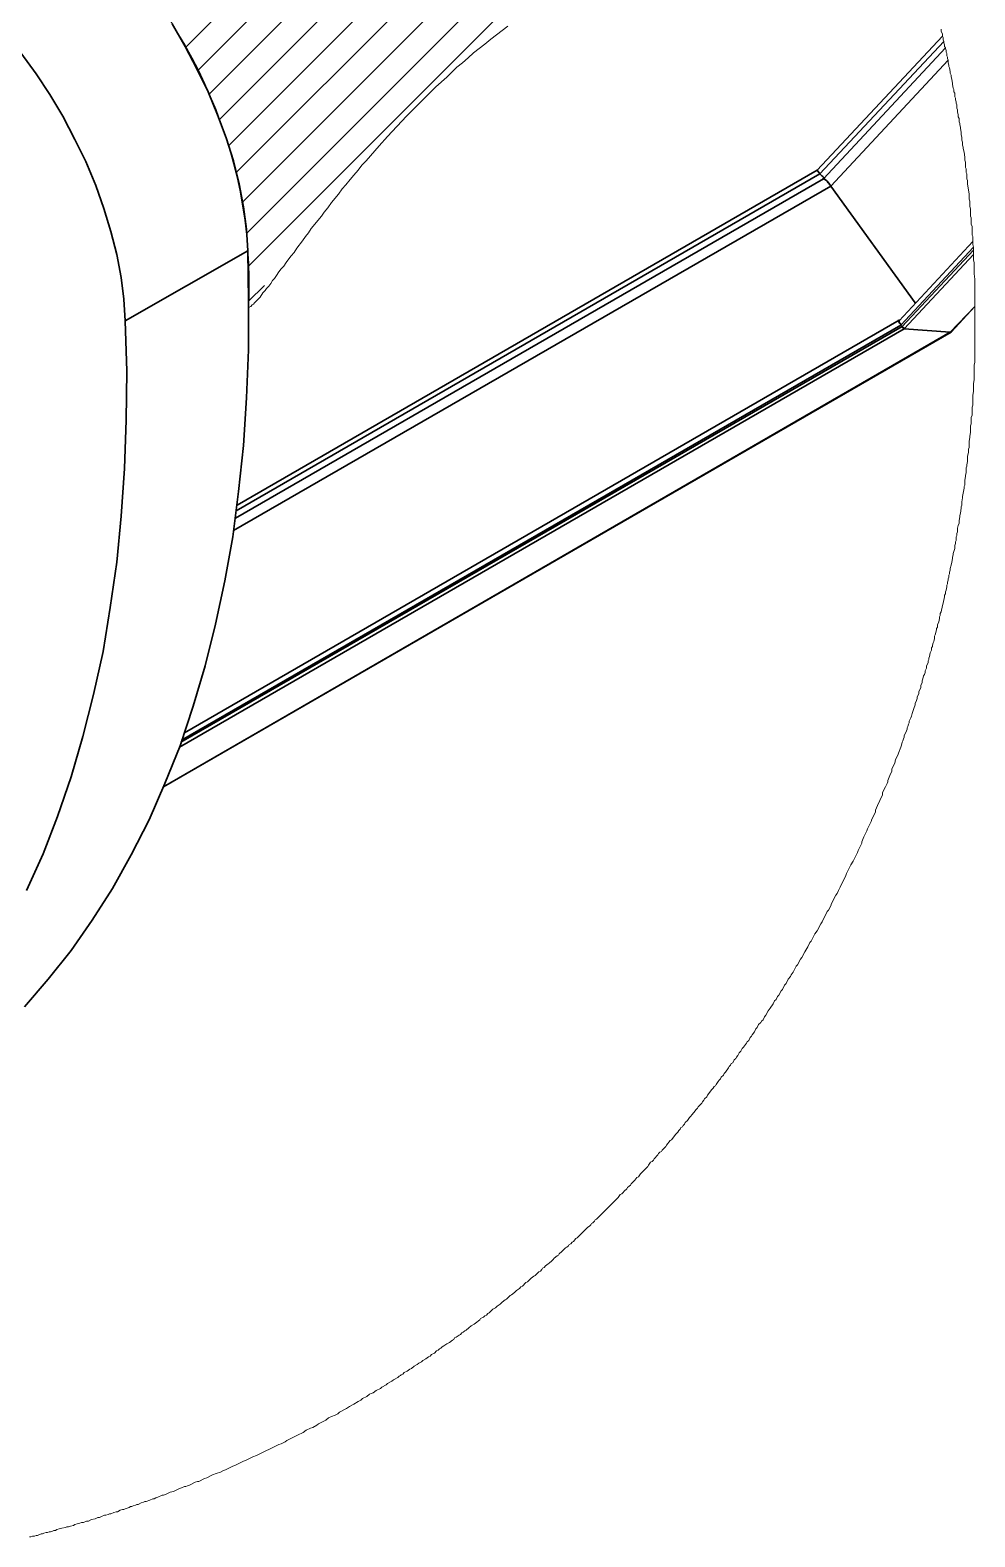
# Model space of a CAD drawing. Header units: feet. Extents: x -12372 to 90117, y -14865 to 4121.
# Drawn here: x 163.66 to 170.57, y 32.02 to 43.05 of the extents above; entities that cross this region are included whole.
import ezdxf

# ---------------------------------------------------------------- set-up
doc = ezdxf.new("R2010")
doc.units = ezdxf.units.FT
doc.header["$MEASUREMENT"] = 0
doc.layers.add('PDF_0', color=7, linetype='Continuous')
doc.layers.add('PDF_Ediciones', color=1, linetype='Continuous')

msp = doc.modelspace()

# ---------------------------------------------------------------- linework, layer by layer
at = {"layer": 'PDF_0', "lineweight": 18}
msp.add_lwpolyline([(170.32, 43.054), (170.32, 43.038), (170.33, 43.017), (170.33, 43.001), (170.336, 42.991), (170.336, 42.975), (170.341, 42.964), (170.341, 42.954), (170.346, 42.938), (170.346, 42.927), (170.352, 42.917), (170.352, 42.912), (170.357, 42.896), (170.357, 42.885), (170.362, 42.875), (170.362, 42.859), (170.367, 42.848), (170.367, 42.838), (170.373, 42.827), (170.373, 42.806), (170.378, 42.79), (170.378, 42.78), (170.383, 42.769), (170.388, 42.743), (170.388, 42.732), (170.394, 42.717), (170.394, 42.706), (170.399, 42.685), (170.404, 42.659), (170.404, 42.648), (170.41, 42.622), (170.415, 42.611), (170.415, 42.595), (170.42, 42.585), (170.42, 42.558), (170.425, 42.548), (170.425, 42.537), (170.431, 42.522), (170.431, 42.511), (170.436, 42.5), (170.436, 42.474), (170.441, 42.464), (170.441, 42.448), (170.446, 42.427), (170.446, 42.411), (170.452, 42.4), (170.452, 42.374), (170.457, 42.363), (170.457, 42.353), (170.462, 42.337), (170.462, 42.327), (170.467, 42.3), (170.467, 42.279), (170.473, 42.263), (170.473, 42.242), (170.478, 42.226), (170.478, 42.205), (170.483, 42.19), (170.483, 42.179), (170.489, 42.153), (170.494, 42.116), (170.494, 42.095), (170.499, 42.079), (170.499, 42.042), (170.504, 42.031), (170.504, 42.005), (170.51, 41.994), (170.51, 41.958), (170.515, 41.947), (170.515, 41.921), (170.525, 41.847), (170.525, 41.81), (170.531, 41.794), (170.531, 41.757), (170.536, 41.736), (170.536, 41.684), (170.541, 41.673), (170.541, 41.626), (170.547, 41.61), (170.547, 41.546), (170.552, 41.536), (170.552, 41.478), (170.557, 41.457), (170.557, 41.362), (170.562, 41.346), (170.562, 41.262), (170.568, 41.225), (170.568, 40.614), (170.562, 40.598), (170.562, 40.487), (170.557, 40.461), (170.557, 40.403), (170.552, 40.376), (170.552, 40.303), (170.547, 40.287), (170.547, 40.229), (170.541, 40.213), (170.541, 40.165), (170.536, 40.15), (170.536, 40.102), (170.531, 40.076), (170.531, 40.065), (170.525, 40.039), (170.525, 39.992), (170.52, 39.981), (170.52, 39.955), (170.515, 39.928), (170.515, 39.891), (170.51, 39.865), (170.51, 39.855), (170.504, 39.844), (170.504, 39.807), (170.499, 39.791), (170.499, 39.781), (170.494, 39.754), (170.494, 39.717), (170.489, 39.707), (170.489, 39.696), (170.483, 39.659), (170.478, 39.633), (170.478, 39.623), (170.473, 39.596), (170.473, 39.57), (170.467, 39.559), (170.467, 39.549), (170.462, 39.512), (170.457, 39.496), (170.457, 39.486), (170.452, 39.459), (170.452, 39.438), (170.446, 39.422), (170.441, 39.401), (170.441, 39.375), (170.436, 39.364), (170.436, 39.349), (170.431, 39.338), (170.431, 39.312), (170.425, 39.301), (170.425, 39.291), (170.42, 39.275), (170.42, 39.254), (170.41, 39.217), (170.41, 39.206), (170.404, 39.19), (170.404, 39.18), (170.399, 39.153), (170.394, 39.132), (170.388, 39.106), (170.388, 39.095), (170.383, 39.08), (170.383, 39.069), (170.378, 39.059), (170.378, 39.043), (170.373, 39.032), (170.373, 39.022), (170.367, 39.006), (170.367, 38.995), (170.362, 38.985), (170.362, 38.974), (170.357, 38.948), (170.352, 38.937), (170.352, 38.922), (170.346, 38.911), (170.346, 38.9), (170.336, 38.853), (170.33, 38.837), (170.32, 38.79), (170.315, 38.779), (170.315, 38.763), (170.309, 38.753), (170.309, 38.742), (170.304, 38.716), (170.294, 38.695), (170.294, 38.679), (170.288, 38.669), (170.288, 38.658), (170.278, 38.621), (170.272, 38.611), (170.272, 38.595), (170.267, 38.574), (170.262, 38.563), (170.257, 38.547), (170.257, 38.537), (170.251, 38.526), (170.251, 38.51), (170.241, 38.489), (170.236, 38.463), (170.23, 38.452), (170.23, 38.442), (170.225, 38.431), (170.225, 38.416), (170.214, 38.394), (170.214, 38.379), (170.204, 38.358), (170.204, 38.347), (170.199, 38.331), (170.193, 38.321), (170.188, 38.3), (170.183, 38.284), (170.183, 38.273), (170.172, 38.252), (170.172, 38.236), (170.157, 38.205), (170.157, 38.189), (170.146, 38.168), (170.146, 38.157), (170.141, 38.141), (170.13, 38.12), (170.13, 38.11), (170.12, 38.083), (170.114, 38.062), (170.109, 38.047), (170.104, 38.026), (170.099, 38.015), (170.093, 37.999), (170.088, 37.989), (170.088, 37.978), (170.083, 37.968), (170.077, 37.952), (170.072, 37.941), (170.072, 37.931), (170.067, 37.92), (170.051, 37.883), (170.051, 37.873), (170.046, 37.862), (170.041, 37.846), (170.035, 37.836), (170.03, 37.815), (170.025, 37.799), (170.009, 37.757), (170.004, 37.741), (169.988, 37.709), (169.983, 37.683), (169.961, 37.641), (169.961, 37.625), (169.946, 37.593), (169.935, 37.567), (169.93, 37.556), (169.93, 37.546), (169.925, 37.535), (169.914, 37.509), (169.893, 37.467), (169.893, 37.451), (169.872, 37.409), (169.856, 37.372), (169.84, 37.34), (169.84, 37.324), (169.814, 37.272), (169.809, 37.256), (169.782, 37.203), (169.777, 37.187), (169.756, 37.145), (169.74, 37.108), (169.74, 37.098), (169.714, 37.045), (169.708, 37.029), (169.677, 36.966), (169.661, 36.94), (169.629, 36.876), (169.624, 36.861), (169.582, 36.776), (169.571, 36.75), (169.561, 36.729), (169.55, 36.718), (169.519, 36.655), (169.513, 36.639), (169.498, 36.608), (169.487, 36.597), (169.45, 36.523), (169.44, 36.507), (169.413, 36.455), (169.397, 36.434), (169.371, 36.381), (169.361, 36.37), (169.345, 36.339), (169.324, 36.302), (169.303, 36.26), (169.292, 36.249), (169.271, 36.207), (169.26, 36.197), (169.239, 36.154), (169.224, 36.133), (169.218, 36.123), (169.202, 36.102), (169.187, 36.07), (169.176, 36.059), (169.16, 36.028), (169.15, 36.017), (169.134, 35.986), (169.123, 35.975), (169.113, 35.954), (169.102, 35.944), (169.092, 35.922), (169.071, 35.891), (169.055, 35.87), (169.039, 35.838), (169.029, 35.828), (169.018, 35.806), (169.007, 35.796), (169.002, 35.785), (168.986, 35.77), (168.976, 35.748), (168.965, 35.738), (168.955, 35.717), (168.939, 35.696), (168.934, 35.685), (168.923, 35.675), (168.913, 35.654), (168.902, 35.643), (168.897, 35.633), (168.876, 35.606), (168.865, 35.596), (168.855, 35.575), (168.844, 35.564), (168.834, 35.543), (168.823, 35.532), (168.818, 35.522), (168.807, 35.511), (168.797, 35.49), (168.786, 35.485), (168.781, 35.474), (168.77, 35.464), (168.765, 35.453), (168.744, 35.422), (168.733, 35.411), (168.728, 35.401), (168.712, 35.385), (168.707, 35.374), (168.696, 35.364), (168.691, 35.353), (168.675, 35.332), (168.67, 35.322), (168.66, 35.316), (168.654, 35.306), (168.644, 35.295), (168.612, 35.253), (168.607, 35.242), (168.591, 35.227), (168.586, 35.216), (168.575, 35.206), (168.57, 35.195), (168.544, 35.169), (168.538, 35.158), (168.528, 35.148), (168.512, 35.127), (168.496, 35.111), (168.491, 35.1), (168.48, 35.09), (168.465, 35.069), (168.449, 35.053), (168.443, 35.042), (168.433, 35.032), (168.428, 35.021), (168.417, 35.016), (168.412, 35.005), (168.401, 34.995), (168.396, 34.984), (168.38, 34.968), (168.349, 34.926), (168.338, 34.921), (168.312, 34.889), (168.306, 34.879), (168.28, 34.852), (168.275, 34.842), (168.264, 34.837), (168.254, 34.826), (168.248, 34.816), (168.222, 34.789), (168.217, 34.779), (168.206, 34.768), (168.196, 34.763), (168.18, 34.742), (168.175, 34.731), (168.122, 34.678), (168.106, 34.657), (168.096, 34.652), (168.08, 34.631), (168.053, 34.605), (168.048, 34.594), (168.038, 34.589), (168.027, 34.578), (168.022, 34.568), (168.001, 34.552), (167.995, 34.541), (167.985, 34.531), (167.974, 34.526), (167.959, 34.505), (167.8, 34.346), (167.79, 34.341), (167.785, 34.331), (167.774, 34.32), (167.764, 34.315), (167.758, 34.304), (167.748, 34.294), (167.737, 34.288), (167.658, 34.209), (167.648, 34.204), (167.632, 34.183), (167.621, 34.178), (167.611, 34.167), (167.6, 34.162), (167.595, 34.151), (167.584, 34.141), (167.574, 34.136), (167.547, 34.109), (167.526, 34.093), (167.521, 34.083), (167.511, 34.078), (167.489, 34.062), (167.484, 34.051), (167.474, 34.041), (167.453, 34.025), (167.447, 34.02), (167.426, 34.004), (167.416, 33.993), (167.405, 33.988), (167.4, 33.977), (167.389, 33.967), (167.379, 33.962), (167.352, 33.935), (167.342, 33.93), (167.321, 33.914), (167.294, 33.888), (167.284, 33.883), (167.258, 33.856), (167.247, 33.851), (167.236, 33.84), (167.215, 33.825), (167.2, 33.809), (167.178, 33.793), (167.168, 33.788), (167.142, 33.761), (167.131, 33.756), (167.11, 33.74), (167.094, 33.724), (167.073, 33.709), (167.062, 33.698), (167.041, 33.688), (167.015, 33.661), (167.005, 33.656), (166.994, 33.645), (166.983, 33.64), (166.973, 33.63), (166.952, 33.619), (166.947, 33.609), (166.936, 33.603), (166.925, 33.593), (166.904, 33.577), (166.883, 33.566), (166.867, 33.551), (166.846, 33.535), (166.836, 33.529), (166.825, 33.519), (166.815, 33.514), (166.804, 33.503), (166.794, 33.498), (166.773, 33.482), (166.762, 33.477), (166.757, 33.466), (166.746, 33.461), (166.725, 33.445), (166.704, 33.435), (166.683, 33.419), (166.672, 33.413), (166.662, 33.403), (166.651, 33.398), (166.641, 33.387), (166.63, 33.382), (166.614, 33.366), (166.593, 33.356), (166.583, 33.345), (166.572, 33.34), (166.551, 33.324), (166.53, 33.313), (166.52, 33.303), (166.499, 33.292), (166.488, 33.282), (166.467, 33.271), (166.446, 33.255), (166.435, 33.25), (166.414, 33.234), (166.393, 33.224), (166.383, 33.213), (166.372, 33.208), (166.367, 33.203), (166.356, 33.197), (166.346, 33.187), (166.314, 33.171), (166.303, 33.16), (166.272, 33.145), (166.261, 33.134), (166.23, 33.118), (166.219, 33.108), (166.188, 33.092), (166.166, 33.076), (166.151, 33.071), (166.14, 33.066), (166.119, 33.05), (166.087, 33.034), (166.077, 33.023), (166.056, 33.013), (166.024, 32.992), (165.993, 32.976), (165.971, 32.96), (165.919, 32.934), (165.908, 32.923), (165.887, 32.913), (165.861, 32.902), (165.84, 32.892), (165.819, 32.876), (165.766, 32.849), (165.755, 32.839), (165.724, 32.823), (165.708, 32.818), (165.676, 32.802), (165.655, 32.786), (165.613, 32.765), (165.587, 32.755), (165.534, 32.728), (165.523, 32.718), (165.492, 32.702), (165.476, 32.697), (165.402, 32.66), (165.386, 32.654), (165.313, 32.618), (165.286, 32.607), (165.233, 32.581), (165.218, 32.575), (165.154, 32.544), (165.139, 32.539), (165.086, 32.512), (165.07, 32.507), (165.049, 32.496), (165.017, 32.486), (164.991, 32.475), (164.949, 32.454), (164.933, 32.449), (164.891, 32.428), (164.88, 32.428), (164.865, 32.423), (164.822, 32.401), (164.807, 32.396), (164.796, 32.391), (164.785, 32.391), (164.764, 32.38), (164.749, 32.375), (164.706, 32.354), (164.68, 32.349), (164.648, 32.333), (164.633, 32.328), (164.622, 32.328), (164.59, 32.312), (164.575, 32.307), (164.564, 32.301), (164.554, 32.301), (164.532, 32.291), (164.506, 32.28), (164.496, 32.28), (164.485, 32.275), (164.469, 32.27), (164.448, 32.259), (164.438, 32.259), (164.427, 32.254), (164.411, 32.249), (164.401, 32.243), (164.39, 32.243), (164.38, 32.238), (164.353, 32.228), (164.343, 32.222), (164.332, 32.222), (164.316, 32.217), (164.295, 32.206), (164.285, 32.206), (164.269, 32.201), (164.248, 32.191), (164.237, 32.191), (164.227, 32.185), (164.211, 32.18), (164.2, 32.18), (164.179, 32.17), (164.164, 32.164), (164.153, 32.164), (164.132, 32.154), (164.106, 32.148), (164.084, 32.138), (164.069, 32.138), (164.048, 32.127), (164.032, 32.127), (164.021, 32.122), (164, 32.117), (163.984, 32.112), (163.974, 32.106), (163.953, 32.101), (163.937, 32.096), (163.926, 32.096), (163.916, 32.09), (163.889, 32.085), (163.868, 32.08), (163.853, 32.075), (163.842, 32.069), (163.831, 32.069), (163.821, 32.064), (163.805, 32.059), (163.795, 32.059), (163.784, 32.054), (163.773, 32.054), (163.758, 32.048), (163.747, 32.043), (163.737, 32.043), (163.721, 32.038), (163.71, 32.033), (163.7, 32.033), (163.689, 32.027), (163.673, 32.027), (163.663, 32.022), (163.652, 32.022)], dxfattribs=at)
at = {"layer": 'PDF_0', "lineweight": 35}
for points in [[(164.696, 43.091), (164.791, 42.927), (164.875, 42.764), (164.959, 42.595), (165.028, 42.427), (165.091, 42.258), (165.144, 42.089), (165.186, 41.921), (165.218, 41.752), (165.239, 41.589), (165.249, 41.431), (164.353, 40.919)], [(165.16, 39.475), (169.461, 41.958), (170.352, 42.917)], [(163.589, 42.88), (163.7, 42.727), (163.8, 42.574), (163.895, 42.416), (163.984, 42.247), (164.063, 42.084), (164.137, 41.91), (164.195, 41.741), (164.248, 41.573), (164.29, 41.404), (164.322, 41.235), (164.343, 41.077), (164.353, 40.919), (164.364, 40.55), (164.359, 40.192), (164.348, 39.839), (164.322, 39.491), (164.29, 39.153), (164.243, 38.821), (164.19, 38.5), (164.121, 38.184), (164.042, 37.878), (163.958, 37.583), (163.858, 37.293), (163.752, 37.019), (163.631, 36.75)], [(165.17, 39.57), (169.413, 42.021)], [(170.014, 40.919), (170.552, 41.499)], [(165.249, 41.431), (165.255, 41.067), (165.255, 40.708), (165.239, 40.355), (165.218, 40.007), (165.181, 39.67), (165.139, 39.338), (165.081, 39.016), (165.012, 38.7), (164.938, 38.394), (164.849, 38.099), (164.754, 37.809), (164.643, 37.535), (164.527, 37.267), (164.395, 37.013), (164.258, 36.766), (164.111, 36.534), (163.958, 36.312), (163.789, 36.102), (163.615, 35.901)], [(170.568, 41.025), (170.394, 40.835), (164.633, 37.509)]]:
    msp.add_lwpolyline(points, dxfattribs=at)
for points in [[(169.462, 41.969, -0.071018), (169.434, 41.994), (169.413, 42.021), (170.33, 43.001)], [(170.13, 41.051), (169.513, 41.905, 0.136647), (169.457, 41.962, -0.139455), (169.509, 41.911)], [(164.785, 37.904), (170.014, 40.924), (170.014, 40.909), (170.025, 40.898), (170.025, 40.888), (170.035, 40.877, 0.136085), (170.051, 40.861), (170.388, 40.835), (170.394, 40.835), (170.388, 40.835)]]:
    msp.add_lwpolyline(points, format="xyb", dxfattribs=at)
at = {"layer": 'PDF_0', "color": 8, "lineweight": 35, "true_color": 0x7f7f7f}
for points in [[(165.165, 39.528), (169.434, 41.994), (170.341, 42.964)], [(165.144, 39.385), (169.513, 41.905), (170.373, 42.827)], [(164.764, 37.852), (170.025, 40.888), (170.557, 41.457)], [(164.749, 37.799), (170.051, 40.861), (170.557, 41.404)], [(164.759, 37.836), (170.035, 40.877), (170.557, 41.436)], [(164.633, 37.509), (170.388, 40.835), (170.568, 41.025)]]:
    msp.add_lwpolyline(points, dxfattribs=at)
at = {"layer": 'PDF_0', "lineweight": 35}
for centre, start, end in [((170.054, 40.927), 180.5878, 226.7632), ((170.07, 40.906), 210.9266, 242.5178)]:
    msp.add_arc(centre, 0.0448, start, end, dxfattribs=at)
at = {"layer": 'PDF_Ediciones', "color": 240, "lineweight": 9, "true_color": 0xec1f24}
for points in [[(168.691, 46.043), (165.044, 42.395)], [(168.981, 46.074), (165.107, 42.2)], [(169.081, 45.916), (165.16, 42)], [(168.243, 45.853), (164.97, 42.58)], [(169.176, 45.758), (165.207, 41.784)], [(167.785, 45.647), (164.886, 42.753)], [(169.276, 45.6), (165.239, 41.557)], [(169.371, 45.436), (165.249, 41.315)], [(167.294, 45.415), (164.796, 42.922)], [(165.371, 41.177), (165.255, 41.062)]]:
    msp.add_lwpolyline(points, dxfattribs=at)
at = {"layer": 'PDF_Ediciones', "color": 7, "lineweight": 9}
msp.add_lwpolyline([(165.256, 41.019, 0.242098), (163.9, 43.966)], format="xyb", dxfattribs=at)
at = {"layer": 'PDF_Ediciones', "lineweight": 9}
msp.add_lwpolyline([(165.255, 41.014), (165.26, 41.019), (165.27, 41.025), (165.281, 41.035), (165.291, 41.04), (165.297, 41.051), (165.339, 41.093), (165.36, 41.125), (165.376, 41.141), (165.386, 41.156), (165.402, 41.172), (165.418, 41.193), (165.429, 41.214), (165.444, 41.23), (165.46, 41.251), (165.476, 41.278), (165.492, 41.299), (165.513, 41.32), (165.529, 41.346), (165.55, 41.373), (165.566, 41.394), (165.587, 41.42), (165.608, 41.452), (165.65, 41.504), (165.671, 41.536), (165.692, 41.562), (165.713, 41.594), (165.74, 41.626), (165.761, 41.652), (165.787, 41.684), (165.808, 41.715), (165.834, 41.747), (165.861, 41.784), (165.913, 41.847), (165.94, 41.884), (165.966, 41.915), (165.998, 41.952), (166.024, 41.984), (166.056, 42.021), (166.082, 42.058), (166.114, 42.089), (166.209, 42.2), (166.272, 42.269), (166.409, 42.416), (166.625, 42.632), (166.704, 42.701), (166.778, 42.775), (166.82, 42.806), (166.862, 42.843), (166.899, 42.88), (166.983, 42.943), (167.026, 42.98), (167.152, 43.075)], dxfattribs=at)

doc.saveas('drawing.dxf')
